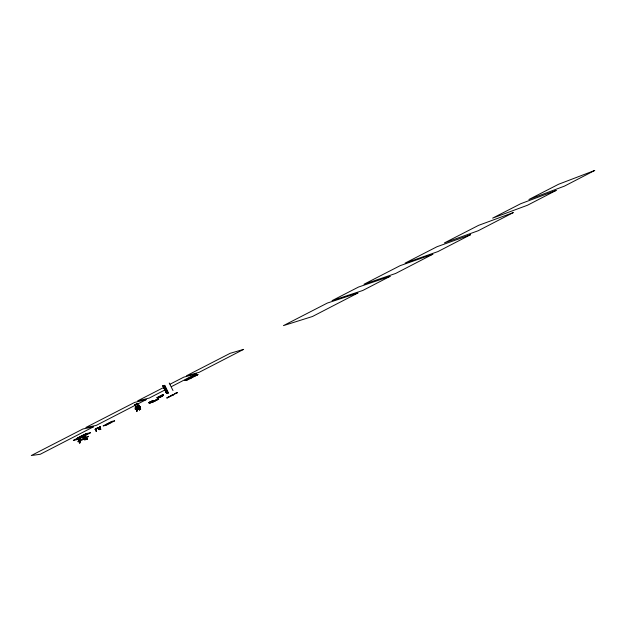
<?xml version="1.0" encoding="UTF-8"?>
<svg xmlns="http://www.w3.org/2000/svg" width="626" height="626" viewBox="0 0 626 626"><rect width="100%" height="100%" fill="white"/><g stroke="black" fill="none" stroke-linecap="round" stroke-linejoin="round"><path stroke-width="0.94" d="M137 411.11L137.063 409.905M96.467 431.384L96.576 428.943L95.207 429.459L100.504 426.815L95.841 429.272L96.13 431.416L95.864 429.303M79.901 442.746L80.128 437.809L79.987 442.778M136.601 410.007L136.601 410.022A2.927 2.848 -58.6 0 0 136.601 410.406L136.624 411.172M136.984 409.873L136.938 411.618M87.28 439.53L87.163 439.483M138.894 405.609L138.01 405.875M79.846 442.926L79.729 443.036M139.535 408.019L140.169 407.683M90.582 432.707L77.538 439.522L73.398 440.407M97.672 427.761L95.152 429.42L98.008 427.785M73.344 440.375L86.294 433.615L90.582 432.668M138.878 405.57L138.784 404.959L138.831 405.476M153.55 401.516L158.691 399.145M154.528 400.797L154.904 400.742M149.833 402.103L150.576 402.111L150.013 402.448M157.619 399.451L158.691 399.012M137.086 406.642L135.388 407.15L136.272 406.877M173.738 394.49L173.011 394.74L173.645 394.427M161.586 396.461C160.6 396.422 162.963 395.679 160.553 396.375M84.8 439.922L82.382 436.439L83.031 435.986L85.206 439.679M154.505 400.922L153.957 401.086M161.273 396.508C160.882 395.616 161.633 396.649 159.63 397.025C159.333 396.571 162.157 396.211 162.392 395.53M149.293 402.495L150.537 402.189M135.459 407.088L136.163 406.923M139.449 407.064L136.797 408.16L137.642 407.933M148.565 402.862L150.342 402.182M177.432 392.572L176.133 393.12M174.2 394.02L175.499 393.48M170.46 395.968L171.297 395.773M197.08 375.099L196.4 375.436M100.003 427.026L96.96 428.544L97.679 428.286M184.92 380.334L185.531 380.021M138.565 407.643L139.175 406.97M139.512 408.003L138.675 408.543M161.524 396.336L162.76 395.515M138.737 405.593L137.963 405.781M161.469 396.125L160.968 396.195L161.211 396.548M138.252 406.188L138.988 406.016M160.843 396.422L159.575 397.236L161.218 396.188M138.432 407.471L137.884 407.862L138.737 407.127M137.47 408.16L136.327 408.285L137.775 407.549M100.293 427.026L97.812 427.863M95.371 429.021L95.089 429.311L97.766 428.247M138.323 406.29C139.598 405.75 137.172 406.978 138.127 406.094M159.575 397.119L159.192 397.338L161.117 396.602M195.617 375.858L195.069 376.116M196.306 375.506L195.852 375.717M139.074 407.268L137.908 407.471L139.168 407.213M189.78 378.871L189.255 379.121M190.5 378.503L189.975 378.753M191.235 378.12L190.711 378.37M192.698 377.368L191.313 378.065M136.671 406.47L136.953 406.564M137.618 406.125L137.172 405.906M137.29 406.282L137.141 405.828L138.729 405.492L137.25 406.266M189.232 378.096L189.788 377.83M192.127 376.602L192.824 376.257M192.855 376.226L193.395 375.968M139.934 406.548L136.898 407.87L137.235 408.16M187.777 378.847L188.332 378.574M188.504 378.472L189.06 378.198M135.498 404.991L135.912 404.709M136.585 404.341L136.844 404.114M135.412 404.811L135.826 404.529M136.499 404.161L136.906 403.88M156.844 399.709L156.187 400.053M185.601 379.974L186.149 379.7M137.219 406.798L137.869 406.352M137.305 406.978L138.769 406.204M138.189 407.839L136.531 408.175M137.039 408.105L138.119 407.745M195.242 375.256L197.112 374.763M197.12 374.802L198.012 374.544L197.135 375.052M188.403 379.505L186.963 379.919M185.382 380.342L186.767 379.951M138.894 407.362L138.909 407.064M135.967 409.42L137.861 408.387M138.902 407.471L138.526 407.557M192.08 376.641L191.306 377.04M152.102 401.149L152.767 400.89M152.885 401.869L153.347 401.681M139.496 406.861L140.357 406.399M137.016 408.34L136.272 408.222M136.484 408.082L137.11 408.168M159.677 396.274L160.467 397.025L161.14 396.117M95.59 429.084L100.434 426.666L97.906 428.348M137.587 403.747L134.457 405.155M137.673 403.927L136.679 404.318M155.702 400.163L154.794 400.695M177.135 392.768L176.798 392.713M139.528 406.751L139.723 406.822M138.87 408.387L139.387 409.451M194.248 375.592L195.257 375.303M161.813 396.101L162.517 395.569M153.808 401.094L157.885 399.427L155.616 400.429M136.21 409.459L139.027 408.089L138.088 408.442M186.493 380.045L185.523 380.279M187.127 379.904L187.299 379.825M151.578 401.587L152.408 401.266M154.802 400.851L154.035 400.875L155.35 400.304M160.905 396.806L160.726 396.54M160.178 396.837L159.74 397.283L160.24 396.9M153.292 401.368L153.088 401.649M100.583 429.475L98.877 427.863L100.692 429.413M100.849 429.209L99.424 427.644L100.747 429.272M136.851 408.34L135.889 408.762L136.507 408.614M139.762 406.884L140.388 406.657M135.412 408.715L135.075 408.825M162.048 396.203L161.727 395.968L162.439 395.679M153.159 401.665L154.16 401.18M155.592 400.546L154.708 400.898M137.274 407.675L137.736 407.683M150.115 401.962L151.915 401.305M158.55 397.768C157.588 396.532 159.395 398.645 160.233 396.97M161.359 396.579L160.772 396.767L161.023 396.164M156.242 400.194L156.617 400.194M153.018 400.937L153.12 400.945M135.239 408.88L136.28 408.418M159.74 396.258L160.436 396.994M155.381 400.444L156.14 400.077M156.969 399.623L157.885 399.161M138.276 408.52L136.945 409.248L138.323 408.723M139.598 406.72L139.082 406.986M137.305 406.736L137.743 406.524M162.384 395.82L162.048 395.139M159.943 397.056L159.732 396.9M140.279 406.548L139.754 406.665L140.396 406.493M135.975 407.463L137.172 406.822L136.679 407.197M136.679 408.097L137.767 407.816M137.524 407.714L137.078 407.886L138.636 407.612M137.869 408.551L137.384 409.075L138.025 408.809M138.769 408.449L136.358 409.725M97.938 428.161L98.697 427.722L98.024 428.121M99.526 427.495L98.869 427.855M159.074 397.127C158.542 398.347 159.325 396.188 159.669 397.267M160.099 397.033C158.01 397.76 159.747 397.056 159.2 396.907M151.961 401.54L150.952 401.735M138.299 407.495L137.767 407.432M148.972 402.534L151.649 401.689L150.154 402.064M152.196 401.806L153.26 401.383M152.987 401.524L152.415 401.829M153.597 401.203L153.307 401.227M195.022 376.148L194.389 376.469M186.219 379.669L187.604 378.949M161.023 396.493L160.585 396.36L161.07 396.477M159.098 397.119L158.613 397.353M139.457 408.277L138.44 408.434M136.319 408.692L135.122 408.911M137.767 408.841L137.329 408.919M152.462 401.665L153.026 401.368M137.54 407.87L136.679 407.98M172.995 390.53L169.231 383.018M194.295 376.523L192.933 377.228M137.931 407.8L137.47 407.69L138.745 407.416M162.244 395.788L161.578 395.922M169.568 396.72L167.862 397.518M189.834 377.799L191.235 377.079M138.338 405.851L137 406.665M96.834 428.38L97.648 427.949M155.984 400.358L156.461 400.17M170.835 395.726L173.253 394.716M175.069 393.543L176.368 392.87M168.41 397.134L167.103 397.721L168.895 396.767M168.66 397.064L169.325 396.712M169.669 396.477L169.114 396.673M171.798 395.413L170.053 396.211L173.324 394.763M175.264 393.723L176.986 392.807M158.628 396.837L158.581 397.22M79.698 443.075L79.22 442.825L78.688 438.552L80.042 437.824M78.688 438.552L80.128 437.809M103.298 425.821L111.639 421.501M157.58 397.893L158.034 397.659M158.308 397.369L158.355 396.962M159.458 397.04L158.683 397.174M159.474 396.759L159.52 396.36M160.303 395.953L160.068 396.07M158.081 397.768L157.494 397.416L157.556 397.987M160.866 396.211L161.336 396.031M150.365 401.837L152.243 401M162.298 395.984L161.954 395.162M160.178 397.103L159.317 397.205M162.697 395.875L163.143 395.554M106.154 425.273L114.55 420.922M149.504 402.792L149.982 402.573M158.589 397.494L159.857 397.346L159.372 397.565M161.273 396.626L160.506 397.009M152.767 401.501L153.386 401.313M154.583 400.57L154.199 400.773L154.685 400.554M152.713 402.056L153.096 401.861L152.603 402.08M164.599 390.139L149.168 398.097L137.665 400.851L164.153 387.244M171.454 386.602L196.306 373.785L183.801 377.142L170.131 384.168M138.862 405.405L138.08 405.812L137.876 405.39L138.784 404.959M137.892 405.906L135.075 407.307L135.615 407.182M135.537 407.135L138.988 405.382M139.191 406.783L138.103 407.385L138.651 407.354M161.884 395.89L161.375 396.008M171.931 395.483L171.524 395.671M134.942 404.826L136.327 404.114L135.443 404.592M137.376 408.629L140.271 407.323M152.501 401.501L149.645 403.269L154.818 401.117M155.091 400.984L153.839 401.305L154.348 401.219M138.784 405.484L137.876 405.836M136.366 406.814L136.773 406.657M98.024 427.926L96.913 428.411M159.607 396.962L160.021 396.876M150.678 402.017L150.874 402.088M138.456 408.614L138.636 408.512M135.49 405.014L135.991 404.803M138.542 407.659L138.135 407.62M160.139 396.751L159.63 397.174M150.248 402.064L149.544 402.385M137.876 408.817L136.202 409.6M153.448 401.329L152.775 401.36L153.566 401.102M159.52 396.743L159.364 396.814M162.963 395.491L162.807 394.959L162.948 395.507M161.868 395.186L162.134 395.851M138.056 406.29L137.861 406.384M153.057 401.219L153.918 400.804M137.83 408.809L138.44 408.794M152.525 400.984L151.868 401.156M137.814 405.875L137.423 406.141L137.79 405.969M150.96 401.556L151.484 401.289M149.864 402.588L149.09 402.948M136.507 404.247L135.991 404.232L136.883 404.099M136.914 406.704L136.46 406.97M163.441 395.28L163.269 394.849M83.031 435.986L80.23 437.331L83.594 435.36L80.018 437.097L83.743 435.665L82.46 436.134M82.382 436.439L85.105 439.773M185.93 380.209L186.329 380.092M138.189 406.548L137.861 406.47M150.976 401.548L151.445 401.336M98.055 427.941L99.417 429.475M137.657 406.031L137.219 406.133M185.789 380.217L184.96 380.467M187.495 379.802L187.917 379.669M137.673 405.906L138.276 405.734M172.635 394.818L172.213 395.053M197.863 374.591L197.456 374.716M136.382 407.002L135.842 407.362M138.831 406.939L138.409 407.205L138.964 406.884M134.848 404.944L135.732 404.553M136.593 404.138L137.47 403.747M134.934 405.124L135.819 404.732M136.038 406.869L136.484 406.665M174.654 393.785L175.053 393.613M176.242 393.089L177.127 392.705M174.513 393.887L175.39 393.504M167.001 397.933L168.433 397.299M135.357 405.092L134.731 405.241M152.47 402.103L151.719 402.408M137.008 403.801L137.869 403.535M135.31 404.889L134.637 405.061M139.606 407.761L140.357 407.463M167.533 397.729L166.813 398.011M135.161 405.171L134.543 405.335M158.276 397.713L159.027 397.612M87.39 439.029L84.706 435.712L83.806 436.072L87.194 439.272M83.594 436.197L84.487 435.837L87.178 439.155M172.823 394.951L173.285 394.842L171.407 395.46M137.204 403.739L137.681 403.629M137.29 403.919L137.955 403.715M137.876 405.39L138.205 405.781M137.493 406.157L138.276 405.938M136.476 406.532L137.188 406.368M136.977 406.485L137.399 406.391M111.866 421.4L114.66 420.844M103.18 425.907L105.919 425.375M139.88 408.653L140.678 409.42M87.069 439.429L83.571 436.189M139.88 408.473L139.934 408.512A2.887 2.394 56 0 1 140.201 408.7M139.418 408.543L140.482 409.451M140.122 408.371L140.154 408.402A2.989 2.081 61.6 0 1 140.365 408.606M140.349 408.622L140.678 409.036M84.666 435.751L87.35 439.053M138.808 408.668L139.52 409.842M139.097 409.592L138.549 408.825M98.259 427.941L99.417 429.647M98.11 428.012L99.26 429.718M139.457 409.983L138.831 409.028A2.903 0.916 64.5 0 0 138.667 408.817M82.726 436.134L84.893 439.828M98.266 427.871L99.268 429.546M139.59 409.967L139.426 409.521M164.763 385.295L168.41 392.885M164.458 385.405L168.104 393.003M164.309 385.444L168.058 393.026M164.2 385.459L167.901 393.065M167.745 393.105L164.051 385.499L167.596 393.144M163.848 385.561L167.439 393.175M163.699 385.6L167.338 393.191M163.542 385.639L167.283 393.214M163.394 385.679L167.134 393.253M163.269 385.569L166.978 393.292M163.136 385.741L166.829 393.324M166.672 393.363L162.987 385.733L166.571 393.378M162.768 385.859L166.516 393.402M163.112 394.881L163.3 395.327M162.963 394.92L163.159 395.405M162.564 395.014L162.87 395.562M162.197 395.1L162.478 395.757M157.963 397.166L158.37 397.8M158.221 397.831L157.885 397.213L158.065 397.87M157.666 397.322L157.916 397.901M157.572 397.369L157.768 397.94M157.181 397.573L157.462 398.011M157.063 397.635L157.314 398.05M156.954 397.69L157.165 398.081M136.609 411.039L136.523 410.453A2.958 2.801 77.1 0 1 136.491 410.1M80.167 437.402L83.735 435.68L80.238 437.425M110.606 422.347L106.256 424.6L111.569 422.151L110.606 422.347M93.258 426.932L40.228 454.28L31.3 455.525L83.031 428.935L93.258 426.932M146.093 399.685L96.13 425.453L85.832 427.495L134.66 402.401L146.093 399.685M243.608 349.386L199.06 372.36L186.501 375.756L230.172 353.307L243.608 349.386M357.876 293.007L312.491 316.49L283.445 325.622L327.359 303.054L357.876 293.007M390.037 276.371L362.759 290.487L332.085 300.629L358.549 287.029L390.037 276.371M432.809 254.234L395.64 273.468L363.996 284.235L400.147 265.659L432.809 254.234M470.572 234.695L437.918 251.589L405.116 263.1L436.956 246.746L470.572 234.695M513.195 212.644L478.225 230.736L444.421 242.911L478.608 225.344L513.195 212.644M556.099 190.445L527.53 205.226L492.646 218.13L520.652 203.74L556.099 190.445M594.7 170.475L564.503 186.094L528.907 199.498L558.58 184.255L594.7 170.475M162.588 395.687L162.353 395.069L162.603 395.679M138.855 406.9L138.385 407.119L138.87 406.923M80.488 440.751A6.049 0.477 -26.3 0 0 88.571 436.322A6.049 0.477 -26.3 0 0 80.363 439.89A6.049 0.477 -26.3 0 0 80.488 440.751M79.322 438.278A6.049 0.462 -26.2 0 0 87.374 433.881A6.049 0.462 -26.2 0 0 79.142 437.48A6.049 0.462 -26.2 0 0 79.322 438.278M79.173 437.973A6.049 0.462 -26.2 0 0 87.225 433.575A6.049 0.462 -26.2 0 0 78.993 437.175A6.049 0.462 -26.2 0 0 79.173 437.973"/></g></svg>
